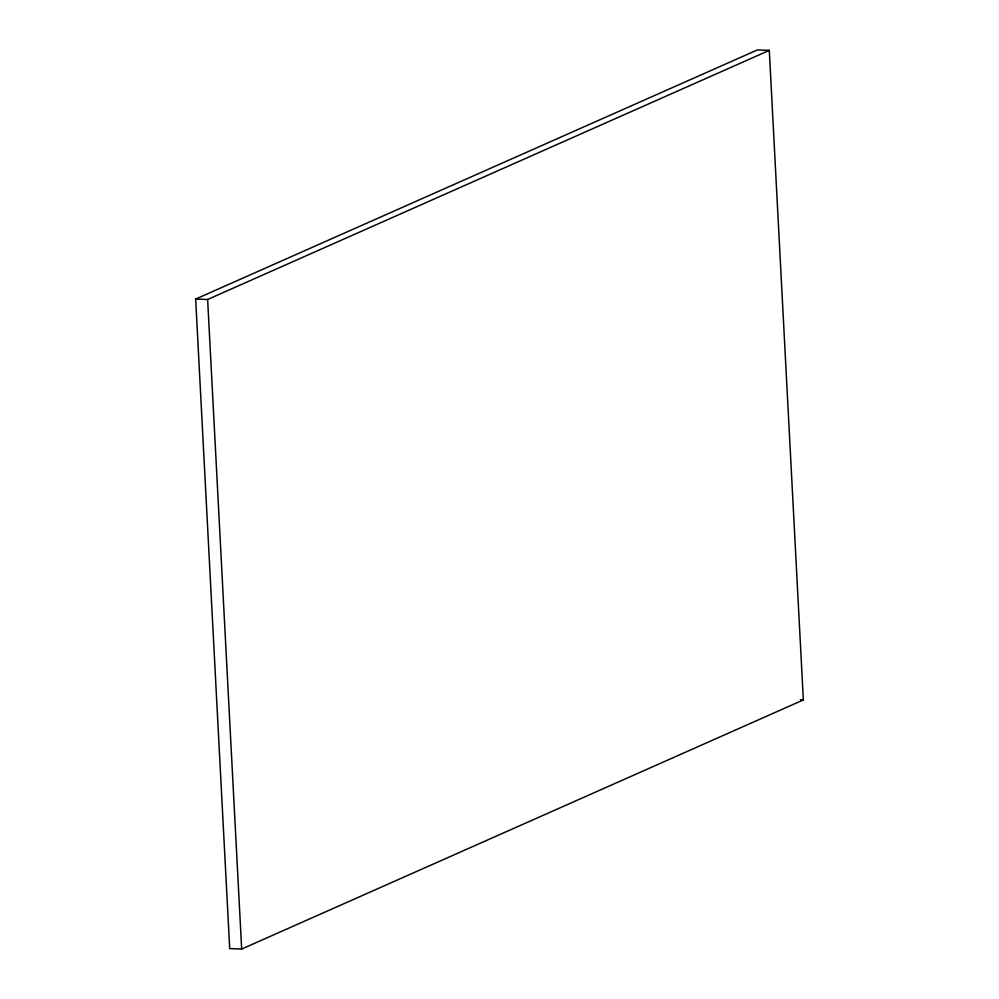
<?xml version="1.0" encoding="UTF-8"?>
<svg xmlns="http://www.w3.org/2000/svg" width="999" height="999" viewBox="0 0 999 999"><rect width="100%" height="100%" fill="white"/><g stroke="black" fill="none" stroke-linecap="round" stroke-linejoin="round"><path stroke-width="1.5" d="M195.654 299.063L757.329 49.95L769.292 50.375L803.346 699.937L241.671 949.05L229.708 948.625L195.654 299.063L207.63 299.488L769.292 50.375M800.349 699.837L803.346 699.937M207.63 299.488L241.671 949.05"/></g></svg>
